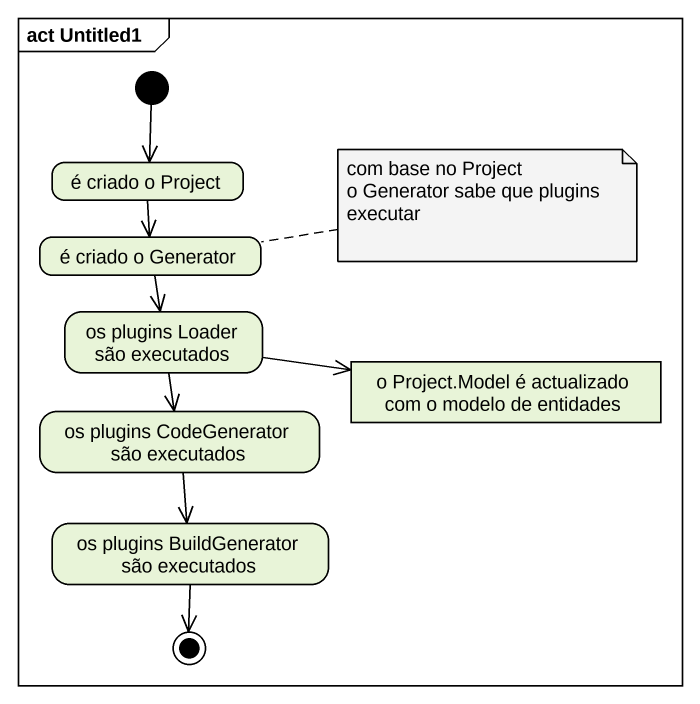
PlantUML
@startuml
mainframe act Untitled1
hide empty description
state "é criado o Project" as é_criado_o_Project
state "é criado o Generator" as é_criado_o_Generator
state "os plugins Loader são executados" as os_plugins_Loader_são
state "o Project.Model é actualizado com o modelo de entidades" as o_Project_Model_é <<object>>
state "os plugins CodeGenerator são executados" as os_plugins_CodeGenerator
state "os plugins BuildGenerator são executados" as os_plugins_BuildGenerator
[*] --> é_criado_o_Project
é_criado_o_Project --> é_criado_o_Generator
é_criado_o_Generator --> os_plugins_Loader_são
os_plugins_Loader_são -right-> o_Project_Model_é
os_plugins_Loader_são --> os_plugins_CodeGenerator
os_plugins_CodeGenerator --> os_plugins_BuildGenerator
os_plugins_BuildGenerator --> [*]
note right of é_criado_o_Generator
  com base no Project
  o Generator sabe que plugins executar
end note
@enduml
